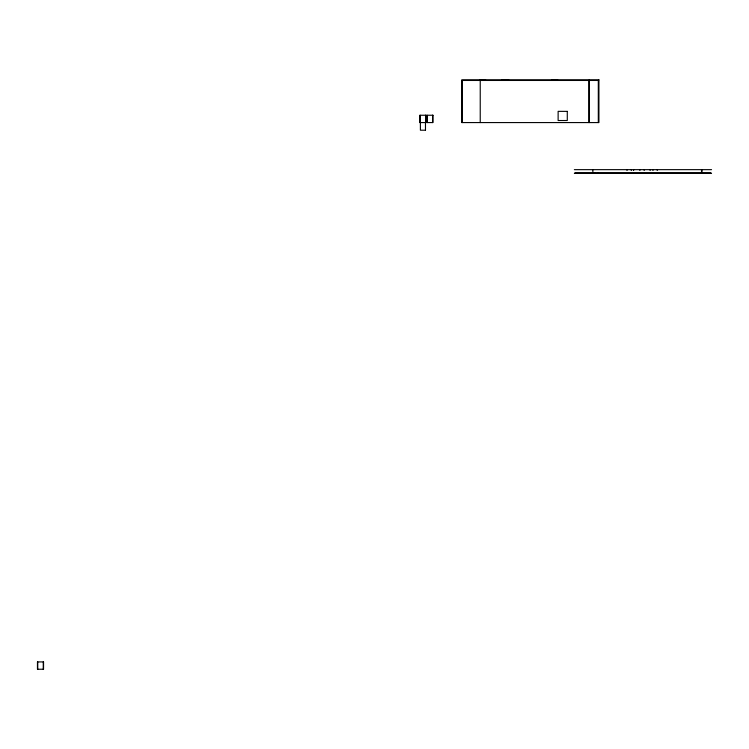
<?xml version="1.0" encoding="UTF-8"?>
<svg xmlns="http://www.w3.org/2000/svg" width="749" height="749" viewBox="0 0 749 749"><rect width="100%" height="100%" fill="white"/><g stroke="black" fill="none" stroke-linecap="round" stroke-linejoin="round"><path stroke-width="1.12" d="M701.523 172.579L701.523 169.648M502.045 79.759L508.665 79.759M551.498 79.759L557.64 79.759M479.622 80.106L485.708 80.106M425.469 130.204L420.404 130.204L420.386 122.574M574.352 169.648L711.55 169.648M574.923 172.776L710.932 172.776M574.352 173.384L711.55 173.384M701.935 169.648L701.935 173.384M657.229 169.648L657.229 170.435M652.959 169.648L652.959 170.435M650.095 169.648L650.095 170.435M644.159 169.648L644.159 170.435M639.88 169.648L639.88 170.435M633.617 169.648L633.617 170.435M631.285 169.648L631.285 170.435M627.016 169.648L627.016 170.435M598.311 122.574L598.311 80.461L462.292 80.461L462.292 122.574M598.189 172.776L598.189 173.384M595.137 172.776L595.137 173.384M592.862 169.648L592.862 173.384M589.304 79.843L589.304 122.574M588.892 80.461L588.892 122.574M480.231 79.843L480.231 122.574M432.632 115.243L432.632 122.574M427.117 115.243L427.117 122.574M425.675 115.243L425.675 122.574M425.479 122.574L425.479 130.204M420.152 115.243L420.152 122.574M43.264 661.919L43.264 669.241M37.74 661.919L37.74 669.241M598.919 79.843L461.721 79.843L461.684 122.574L598.919 122.574L598.919 79.843M567.283 111.376L558.127 111.348L558.127 120.523L567.283 120.523L567.283 111.376M425.956 115.243L419.871 115.243L419.861 122.574L425.956 122.574L425.966 115.243M432.922 115.243L426.827 115.243L426.827 122.574L432.922 122.574L432.922 115.243M43.545 661.919L37.459 661.919L37.45 669.241L43.545 669.241L43.554 661.919"/></g></svg>
